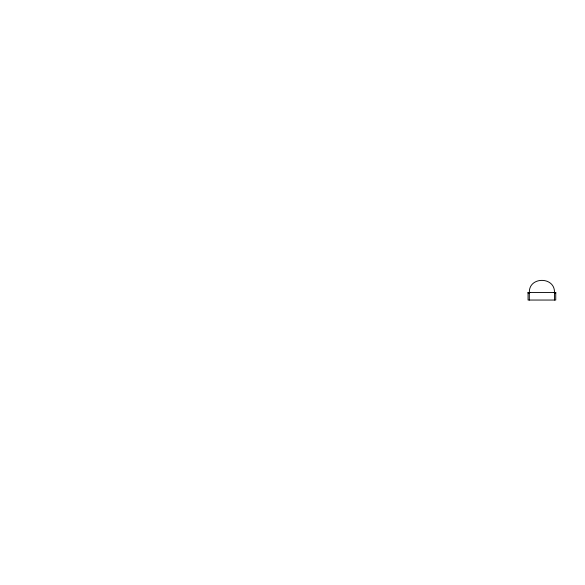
<?xml version="1.0" encoding="UTF-8"?>
<svg xmlns="http://www.w3.org/2000/svg" width="585" height="585" viewBox="0 0 585 585"><rect width="100%" height="100%" fill="white"/><g stroke="black" fill="none" stroke-linecap="round" stroke-linejoin="round"><path stroke-width="0.88" d="M529.323 300.046L529.323 293.005L529.827 292.5L529.323 293.005L528.065 293.005L528.065 292.5L555.743 292.5L555.743 293.005L553.98 292.5M529.352 292.5C528.723 276.347 555.085 276.347 554.463 292.5M555.743 292.5L555.743 300.046L528.065 300.046L528.065 292.5M554.492 293.005L554.492 300.046"/></g></svg>
